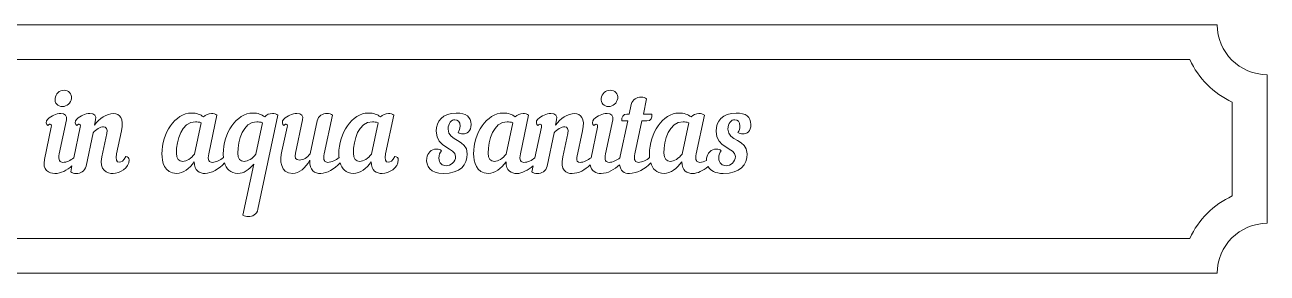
# Model space of a CAD drawing. Header units: millimetres. Extents: x -757 to 1128, y -558 to 127.
# Drawn here: x -205.6 to -98.9, y -272.1 to -250.7 of the extents above; entities that cross this region are included whole.
import ezdxf

# ---------------------------------------------------------------- set-up
doc = ezdxf.new("R2010")
doc.units = ezdxf.units.MM
doc.header["$MEASUREMENT"] = 0
doc.layers.add('Layer 1', color=7, linetype='Continuous')

msp = doc.modelspace()

# ---------------------------------------------------------------- linework, layer by layer
at = {"layer": 'Layer 1', "lineweight": 9}
for points, knots in [([(-304.5659, -250.7184), (-304.5659, -250.7184), (-103.1421, -250.7184), (-103.1421, -250.7184), (-103.1421, -250.7184), (-103.1421, -253.0788), (-101.2107, -255.0103), (-98.8503, -255.0103), (-98.8503, -255.0103), (-98.8503, -255.0103), (-98.8503, -267.8052), (-98.8503, -267.8052), (-98.8503, -267.8052), (-101.2107, -267.8052), (-103.1421, -269.7364), (-103.1421, -272.0969), (-103.1421, -272.0969), (-103.1421, -272.0969), (-304.5659, -272.0969), (-304.5659, -272.0969), (-304.5659, -272.0969), (-304.5659, -269.7364), (-306.4973, -267.8052), (-308.8577, -267.8052), (-308.8577, -267.8052), (-308.8577, -267.8052), (-308.8577, -255.0103), (-308.8577, -255.0103), (-308.8577, -255.0103), (-306.4973, -255.0103), (-304.5659, -253.0788), (-304.5659, -250.7184)], [0, 0, 0, 0, 0.11111111, 0.11111111, 0.11111111, 0.11111111, 0.22222222, 0.22222222, 0.22222222, 0.22222222, 0.33333333, 0.33333333, 0.33333333, 0.33333333, 0.44444444, 0.44444444, 0.44444444, 0.44444444, 0.55555556, 0.55555556, 0.55555556, 0.55555556, 0.66666667, 0.66666667, 0.66666667, 0.66666667, 0.77777778, 0.77777778, 0.77777778, 0.77777778, 1, 1, 1, 1]), ([(-302.2135, -253.7184), (-302.9451, -255.3297), (-304.2464, -256.6311), (-305.8577, -257.3627), (-305.8577, -257.3627), (-305.8577, -257.3627), (-305.8577, -265.4527), (-305.8577, -265.4527), (-305.8577, -265.4527), (-304.2464, -266.1843), (-302.9451, -267.4856), (-302.2135, -269.0969), (-302.2135, -269.0969), (-302.2135, -269.0969), (-105.4945, -269.0969), (-105.4945, -269.0969), (-105.4945, -269.0969), (-104.7629, -267.4856), (-103.4616, -266.1843), (-101.8503, -265.4527), (-101.8503, -265.4527), (-101.8503, -265.4527), (-101.8503, -257.3627), (-101.8503, -257.3627), (-101.8503, -257.3627), (-103.4616, -256.6311), (-104.7629, -255.3297), (-105.4945, -253.7184), (-105.4945, -253.7184), (-105.4945, -253.7184), (-302.2135, -253.7184), (-302.2135, -253.7184)], [0, 0, 0, 0, 0.11111111, 0.11111111, 0.11111111, 0.11111111, 0.22222222, 0.22222222, 0.22222222, 0.22222222, 0.33333333, 0.33333333, 0.33333333, 0.33333333, 0.44444444, 0.44444444, 0.44444444, 0.44444444, 0.55555556, 0.55555556, 0.55555556, 0.55555556, 0.66666667, 0.66666667, 0.66666667, 0.66666667, 0.77777778, 0.77777778, 0.77777778, 0.77777778, 1, 1, 1, 1]), ([(-203.0088, -257.0558), (-203.0692, -257.4482), (-202.7774, -257.7601), (-202.385, -257.7601), (-202.385, -257.7601), (-201.9925, -257.7601), (-201.6605, -257.4482), (-201.6001, -257.0558), (-201.6001, -257.0558), (-201.5599, -256.6633), (-201.8517, -256.3514), (-202.2441, -256.3514), (-202.2441, -256.3514), (-202.6365, -256.3514), (-202.9686, -256.6633), (-203.0088, -257.0558)], [0, 0, 0, 0, 0.2, 0.2, 0.2, 0.2, 0.4, 0.4, 0.4, 0.4, 0.6, 0.6, 0.6, 0.6, 1, 1, 1, 1]), ([(-164.511, -258.3135), (-165.9097, -258.3135), (-167.0467, -260.0644), (-167.0467, -261.8252), (-167.0467, -261.8252), (-167.0467, -262.4692), (-166.8354, -263.5157), (-165.7889, -263.5157), (-165.7889, -263.5157), (-165.2154, -263.5157), (-164.6821, -263.0931), (-164.2595, -262.4994), (-164.2595, -262.4994), (-164.2695, -263.2943), (-163.7966, -263.5157), (-163.3237, -263.5157), (-163.3237, -263.5157), (-162.9023, -263.5157), (-162.3719, -263.2373), (-161.9345, -262.8635), (-161.9345, -262.8635), (-161.9345, -262.8635), (-162.0458, -263.3849), (-162.0458, -263.3849), (-162.0458, -263.3849), (-161.925, -263.4654), (-161.754, -263.5157), (-161.5728, -263.5157), (-161.5728, -263.5157), (-161.2106, -263.5157), (-160.8282, -263.3446), (-160.7276, -262.8818), (-160.7276, -262.8818), (-160.7276, -262.8818), (-160.1138, -260.0141), (-160.1138, -260.0141), (-160.1138, -260.0141), (-159.8925, -259.7424), (-159.49, -259.4908), (-159.2183, -259.4908), (-159.2183, -259.4908), (-158.9969, -259.4908), (-158.856, -259.6619), (-158.9466, -260.0845), (-158.9466, -260.0845), (-158.9466, -260.0845), (-159.3692, -262.0869), (-159.3692, -262.0869), (-159.3692, -262.0869), (-159.6208, -263.2641), (-159.0875, -263.5157), (-158.5844, -263.5157), (-158.5844, -263.5157), (-158.0224, -263.5157), (-157.4603, -263.194), (-157.0149, -262.778), (-157.0149, -262.778), (-156.9544, -263.3317), (-156.4954, -263.5157), (-156.0889, -263.5157), (-156.0889, -263.5157), (-155.5176, -263.5157), (-154.9462, -263.1832), (-154.4973, -262.7571), (-154.4973, -262.7571), (-154.4432, -263.3083), (-154.1059, -263.5157), (-153.6539, -263.5157), (-153.6539, -263.5157), (-153.0168, -263.5157), (-152.2991, -263.1024), (-151.8229, -262.6069), (-151.8229, -262.6069), (-151.6741, -263.0854), (-151.3465, -263.5157), (-150.6755, -263.5157), (-150.6755, -263.5157), (-150.102, -263.5157), (-149.5687, -263.0931), (-149.1461, -262.4994), (-149.1461, -262.4994), (-149.1561, -263.2943), (-148.6832, -263.5157), (-148.2103, -263.5157), (-148.2103, -263.5157), (-147.8122, -263.5157), (-147.3169, -263.2671), (-146.8945, -262.9246), (-146.8945, -262.9246), (-146.6894, -263.27), (-146.264, -263.5157), (-145.6042, -263.5157), (-145.6042, -263.5157), (-145.6042, -263.5157), (-145.6042, -263.5157), (-145.6042, -263.5157), (-145.6042, -263.5157), (-144.125, -263.5157), (-143.5414, -262.7912), (-143.5414, -261.8152), (-143.5414, -261.8152), (-143.5414, -260.5373), (-145.1916, -260.7687), (-145.1916, -259.7021), (-145.1916, -259.7021), (-145.1916, -259.1588), (-144.8797, -258.8871), (-144.608, -258.8871), (-144.608, -258.8871), (-144.3665, -258.8871), (-144.1552, -259.0581), (-144.1552, -259.4304), (-144.1552, -259.4304), (-144.1552, -259.6317), (-144.2256, -259.8531), (-144.3263, -259.9738), (-144.3263, -259.9738), (-144.1954, -260.0644), (-144.0546, -260.1046), (-143.9238, -260.1147), (-143.9238, -260.1147), (-143.5515, -260.1348), (-143.2194, -259.8531), (-143.2194, -259.2896), (-143.2194, -259.2896), (-143.2194, -258.6355), (-143.632, -258.3135), (-144.4872, -258.3135), (-144.4872, -258.3135), (-145.6545, -258.3135), (-146.2079, -259.0581), (-146.2079, -259.8631), (-146.2079, -259.8631), (-146.2079, -261.3724), (-144.5476, -261.2819), (-144.5476, -262.0466), (-144.5476, -262.0466), (-144.5476, -262.5397), (-144.9602, -262.8516), (-145.3425, -262.8516), (-145.3425, -262.8516), (-145.6645, -262.8516), (-145.9765, -262.6503), (-145.9765, -262.1875), (-145.9765, -262.1875), (-145.9765, -261.946), (-145.896, -261.7045), (-145.7651, -261.5536), (-145.7651, -261.5536), (-145.8758, -261.4529), (-146.0066, -261.4127), (-146.1676, -261.4127), (-146.1676, -261.4127), (-146.6607, -261.4127), (-146.9525, -261.7749), (-147.0229, -262.1875), (-147.0229, -262.1875), (-147.0349, -262.2607), (-147.0402, -262.3336), (-147.0389, -262.4055), (-147.0389, -262.4055), (-147.2234, -262.4982), (-147.4223, -262.5598), (-147.6065, -262.5598), (-147.6065, -262.5598), (-147.8682, -262.5598), (-148.0292, -262.3787), (-147.9084, -261.8152), (-147.9084, -261.8152), (-147.9084, -261.8152), (-147.2041, -258.4846), (-147.2041, -258.4846), (-147.2041, -258.4846), (-147.3248, -258.4041), (-147.4959, -258.3538), (-147.677, -258.3538), (-147.677, -258.3538), (-147.9285, -258.3538), (-148.1901, -258.4443), (-148.3612, -258.6456), (-148.3612, -258.6456), (-148.6128, -258.4242), (-148.9448, -258.3135), (-149.3976, -258.3135), (-149.3976, -258.3135), (-149.3976, -258.3135), (-149.3976, -258.3135), (-149.3976, -258.3135), (-149.3976, -258.3135), (-150.7963, -258.3135), (-151.9333, -260.0644), (-151.9333, -261.8252), (-151.9333, -261.8252), (-151.9333, -261.9235), (-151.9283, -262.0312), (-151.9162, -262.1431), (-151.9162, -262.1431), (-152.1729, -262.3628), (-152.5496, -262.5598), (-152.8791, -262.5598), (-152.8791, -262.5598), (-153.1407, -262.5598), (-153.3017, -262.3787), (-153.181, -261.8152), (-153.181, -261.8152), (-153.181, -261.8152), (-152.5873, -258.9877), (-152.5873, -258.9877), (-152.5873, -258.9877), (-152.5873, -258.9877), (-152.1446, -258.9877), (-152.1446, -258.9877), (-152.1446, -258.9877), (-151.8327, -258.9877), (-151.6717, -258.7261), (-151.722, -258.4041), (-151.722, -258.4041), (-151.722, -258.4041), (-152.4565, -258.4041), (-152.4565, -258.4041), (-152.4565, -258.4041), (-152.4565, -258.4041), (-152.1748, -257.0759), (-152.1748, -257.0759), (-152.1748, -257.0759), (-152.2955, -256.9954), (-152.4666, -256.9451), (-152.6477, -256.9451), (-152.6477, -256.9451), (-153.0099, -256.9451), (-153.3923, -257.1161), (-153.4929, -257.579), (-153.4929, -257.579), (-153.4929, -257.579), (-153.674, -258.4041), (-153.674, -258.4041), (-153.674, -258.4041), (-153.674, -258.4041), (-153.8753, -258.4041), (-153.8753, -258.4041), (-153.8753, -258.4041), (-154.1872, -258.4041), (-154.3482, -258.6657), (-154.2979, -258.9877), (-154.2979, -258.9877), (-154.2979, -258.9877), (-153.7948, -258.9877), (-153.7948, -258.9877), (-153.7948, -258.9877), (-153.7948, -258.9877), (-154.4388, -262.0265), (-154.4388, -262.0265), (-154.4388, -262.0265), (-154.4485, -262.073), (-154.4569, -262.1182), (-154.4645, -262.1622), (-154.4645, -262.1622), (-154.7203, -262.3741), (-155.0848, -262.5598), (-155.4047, -262.5598), (-155.4047, -262.5598), (-155.6663, -262.5598), (-155.8273, -262.3787), (-155.7066, -261.8152), (-155.7066, -261.8152), (-155.7066, -261.8152), (-155.0928, -258.9072), (-155.0928, -258.9072), (-155.0928, -258.9072), (-155.0123, -258.5248), (-155.2135, -258.3538), (-155.5758, -258.3538), (-155.5758, -258.3538), (-155.9984, -258.3538), (-156.3606, -258.5651), (-156.7027, -258.8368), (-156.7027, -258.8368), (-156.904, -258.9978), (-156.8335, -259.3097), (-156.7027, -259.3902), (-156.7027, -259.3902), (-156.6122, -259.3097), (-156.5518, -259.2694), (-156.5015, -259.2694), (-156.5015, -259.2694), (-156.4109, -259.2694), (-156.3707, -259.36), (-156.4009, -259.521), (-156.4009, -259.521), (-156.4009, -259.521), (-156.9502, -262.1541), (-156.9502, -262.1541), (-156.9502, -262.1541), (-157.2065, -262.3693), (-157.5761, -262.5598), (-157.9001, -262.5598), (-157.9001, -262.5598), (-158.1014, -262.5598), (-158.2322, -262.439), (-158.1718, -262.1472), (-158.1718, -262.1472), (-158.1718, -262.1472), (-157.6788, -259.8329), (-157.6788, -259.8329), (-157.6788, -259.8329), (-157.4473, -258.7764), (-157.8297, -258.3538), (-158.363, -258.3538), (-158.363, -258.3538), (-158.9466, -258.3538), (-159.5906, -258.7563), (-160.0132, -259.36), (-160.0132, -259.36), (-160.0132, -259.36), (-159.9126, -258.9072), (-159.9126, -258.9072), (-159.9126, -258.9072), (-159.822, -258.5248), (-160.0333, -258.3538), (-160.3956, -258.3538), (-160.3956, -258.3538), (-160.8182, -258.3538), (-161.1804, -258.5651), (-161.5225, -258.8368), (-161.5225, -258.8368), (-161.7238, -258.9978), (-161.6533, -259.3097), (-161.5225, -259.3902), (-161.5225, -259.3902), (-161.432, -259.3097), (-161.3716, -259.2694), (-161.3213, -259.2694), (-161.3213, -259.2694), (-161.2307, -259.2694), (-161.1804, -259.36), (-161.2207, -259.521), (-161.2207, -259.521), (-161.2207, -259.521), (-161.7858, -262.1671), (-161.7858, -262.1671), (-161.7858, -262.1671), (-162.0414, -262.3769), (-162.4025, -262.5598), (-162.7199, -262.5598), (-162.7199, -262.5598), (-162.9816, -262.5598), (-163.1426, -262.3787), (-163.0218, -261.8152), (-163.0218, -261.8152), (-163.0218, -261.8152), (-162.3175, -258.4846), (-162.3175, -258.4846), (-162.3175, -258.4846), (-162.4382, -258.4041), (-162.6093, -258.3538), (-162.7904, -258.3538), (-162.7904, -258.3538), (-163.0419, -258.3538), (-163.3035, -258.4443), (-163.4746, -258.6456), (-163.4746, -258.6456), (-163.7262, -258.4242), (-164.0582, -258.3135), (-164.511, -258.3135), (-164.511, -258.3135), (-164.511, -258.3135), (-164.511, -258.3135), (-164.511, -258.3135)], [0, 0, 0, 0, 0.01075269, 0.01075269, 0.01075269, 0.01075269, 0.02150538, 0.02150538, 0.02150538, 0.02150538, 0.03225806, 0.03225806, 0.03225806, 0.03225806, 0.04301075, 0.04301075, 0.04301075, 0.04301075, 0.05376344, 0.05376344, 0.05376344, 0.05376344, 0.06451613, 0.06451613, 0.06451613, 0.06451613, 0.07526882, 0.07526882, 0.07526882, 0.07526882, 0.08602151, 0.08602151, 0.08602151, 0.08602151, 0.09677419, 0.09677419, 0.09677419, 0.09677419, 0.10752688, 0.10752688, 0.10752688, 0.10752688, 0.11827957, 0.11827957, 0.11827957, 0.11827957, 0.12903226, 0.12903226, 0.12903226, 0.12903226, 0.13978495, 0.13978495, 0.13978495, 0.13978495, 0.15053763, 0.15053763, 0.15053763, 0.15053763, 0.16129032, 0.16129032, 0.16129032, 0.16129032, 0.17204301, 0.17204301, 0.17204301, 0.17204301, 0.1827957, 0.1827957, 0.1827957, 0.1827957, 0.19354839, 0.19354839, 0.19354839, 0.19354839, 0.20430108, 0.20430108, 0.20430108, 0.20430108, 0.21505376, 0.21505376, 0.21505376, 0.21505376, 0.22580645, 0.22580645, 0.22580645, 0.22580645, 0.23655914, 0.23655914, 0.23655914, 0.23655914, 0.24731183, 0.24731183, 0.24731183, 0.24731183, 0.25806452, 0.25806452, 0.25806452, 0.25806452, 0.2688172, 0.2688172, 0.2688172, 0.2688172, 0.27956989, 0.27956989, 0.27956989, 0.27956989, 0.29032258, 0.29032258, 0.29032258, 0.29032258, 0.30107527, 0.30107527, 0.30107527, 0.30107527, 0.31182796, 0.31182796, 0.31182796, 0.31182796, 0.32258065, 0.32258065, 0.32258065, 0.32258065, 0.33333333, 0.33333333, 0.33333333, 0.33333333, 0.34408602, 0.34408602, 0.34408602, 0.34408602, 0.35483871, 0.35483871, 0.35483871, 0.35483871, 0.3655914, 0.3655914, 0.3655914, 0.3655914, 0.37634409, 0.37634409, 0.37634409, 0.37634409, 0.38709677, 0.38709677, 0.38709677, 0.38709677, 0.39784946, 0.39784946, 0.39784946, 0.39784946, 0.40860215, 0.40860215, 0.40860215, 0.40860215, 0.41935484, 0.41935484, 0.41935484, 0.41935484, 0.43010753, 0.43010753, 0.43010753, 0.43010753, 0.44086022, 0.44086022, 0.44086022, 0.44086022, 0.4516129, 0.4516129, 0.4516129, 0.4516129, 0.46236559, 0.46236559, 0.46236559, 0.46236559, 0.47311828, 0.47311828, 0.47311828, 0.47311828, 0.48387097, 0.48387097, 0.48387097, 0.48387097, 0.49462366, 0.49462366, 0.49462366, 0.49462366, 0.50537634, 0.50537634, 0.50537634, 0.50537634, 0.51612903, 0.51612903, 0.51612903, 0.51612903, 0.52688172, 0.52688172, 0.52688172, 0.52688172, 0.53763441, 0.53763441, 0.53763441, 0.53763441, 0.5483871, 0.5483871, 0.5483871, 0.5483871, 0.55913978, 0.55913978, 0.55913978, 0.55913978, 0.56989247, 0.56989247, 0.56989247, 0.56989247, 0.58064516, 0.58064516, 0.58064516, 0.58064516, 0.59139785, 0.59139785, 0.59139785, 0.59139785, 0.60215054, 0.60215054, 0.60215054, 0.60215054, 0.61290323, 0.61290323, 0.61290323, 0.61290323, 0.62365591, 0.62365591, 0.62365591, 0.62365591, 0.6344086, 0.6344086, 0.6344086, 0.6344086, 0.64516129, 0.64516129, 0.64516129, 0.64516129, 0.65591398, 0.65591398, 0.65591398, 0.65591398, 0.66666667, 0.66666667, 0.66666667, 0.66666667, 0.67741935, 0.67741935, 0.67741935, 0.67741935, 0.68817204, 0.68817204, 0.68817204, 0.68817204, 0.69892473, 0.69892473, 0.69892473, 0.69892473, 0.70967742, 0.70967742, 0.70967742, 0.70967742, 0.72043011, 0.72043011, 0.72043011, 0.72043011, 0.7311828, 0.7311828, 0.7311828, 0.7311828, 0.74193548, 0.74193548, 0.74193548, 0.74193548, 0.75268817, 0.75268817, 0.75268817, 0.75268817, 0.76344086, 0.76344086, 0.76344086, 0.76344086, 0.77419355, 0.77419355, 0.77419355, 0.77419355, 0.78494624, 0.78494624, 0.78494624, 0.78494624, 0.79569892, 0.79569892, 0.79569892, 0.79569892, 0.80645161, 0.80645161, 0.80645161, 0.80645161, 0.8172043, 0.8172043, 0.8172043, 0.8172043, 0.82795699, 0.82795699, 0.82795699, 0.82795699, 0.83870968, 0.83870968, 0.83870968, 0.83870968, 0.84946237, 0.84946237, 0.84946237, 0.84946237, 0.86021505, 0.86021505, 0.86021505, 0.86021505, 0.87096774, 0.87096774, 0.87096774, 0.87096774, 0.88172043, 0.88172043, 0.88172043, 0.88172043, 0.89247312, 0.89247312, 0.89247312, 0.89247312, 0.90322581, 0.90322581, 0.90322581, 0.90322581, 0.91397849, 0.91397849, 0.91397849, 0.91397849, 0.92473118, 0.92473118, 0.92473118, 0.92473118, 0.93548387, 0.93548387, 0.93548387, 0.93548387, 0.94623656, 0.94623656, 0.94623656, 0.94623656, 0.95698925, 0.95698925, 0.95698925, 0.95698925, 0.96774194, 0.96774194, 0.96774194, 0.96774194, 0.97849462, 0.97849462, 0.97849462, 0.97849462, 1, 1, 1, 1]), ([(-156.0688, -257.0558), (-156.1292, -257.4482), (-155.8374, -257.7601), (-155.445, -257.7601), (-155.445, -257.7601), (-155.0525, -257.7601), (-154.7205, -257.4482), (-154.6601, -257.0558), (-154.6601, -257.0558), (-154.6199, -256.6633), (-154.9117, -256.3514), (-155.3041, -256.3514), (-155.3041, -256.3514), (-155.6965, -256.3514), (-156.0286, -256.6633), (-156.0688, -257.0558)], [0, 0, 0, 0, 0.2, 0.2, 0.2, 0.2, 0.4, 0.4, 0.4, 0.4, 0.6, 0.6, 0.6, 0.6, 1, 1, 1, 1]), ([(-203.9245, -262.3183), (-204.1157, -263.234), (-203.532, -263.5157), (-203.0289, -263.5157), (-203.0289, -263.5157), (-202.5086, -263.5157), (-201.9882, -263.2399), (-201.5604, -262.8688), (-201.5604, -262.8688), (-201.5604, -262.8688), (-201.6706, -263.3849), (-201.6706, -263.3849), (-201.6706, -263.3849), (-201.5498, -263.4654), (-201.3788, -263.5157), (-201.1976, -263.5157), (-201.1976, -263.5157), (-200.8354, -263.5157), (-200.453, -263.3446), (-200.3524, -262.8818), (-200.3524, -262.8818), (-200.3524, -262.8818), (-199.7386, -260.0141), (-199.7386, -260.0141), (-199.7386, -260.0141), (-199.5173, -259.7424), (-199.1148, -259.4908), (-198.8431, -259.4908), (-198.8431, -259.4908), (-198.6217, -259.4908), (-198.4808, -259.6619), (-198.5714, -260.0845), (-198.5714, -260.0845), (-198.5714, -260.0845), (-198.994, -262.0869), (-198.994, -262.0869), (-198.994, -262.0869), (-199.2456, -263.2641), (-198.5312, -263.5157), (-198.028, -263.5157), (-198.028, -263.5157), (-197.4646, -263.5157), (-196.6395, -263.0428), (-196.6395, -262.3384), (-196.6395, -262.3384), (-196.6395, -262.1674), (-196.7501, -262.0667), (-196.9413, -262.0667), (-196.9413, -262.0667), (-197.0923, -262.429), (-197.3237, -262.5497), (-197.5048, -262.5497), (-197.5048, -262.5497), (-197.7061, -262.5497), (-197.8369, -262.3284), (-197.7262, -261.8152), (-197.7262, -261.8152), (-197.7262, -261.8152), (-197.3036, -259.8329), (-197.3036, -259.8329), (-197.3036, -259.8329), (-197.0822, -258.7764), (-197.4545, -258.3538), (-197.9878, -258.3538), (-197.9878, -258.3538), (-198.5714, -258.3538), (-199.2154, -258.7563), (-199.638, -259.36), (-199.638, -259.36), (-199.638, -259.36), (-199.5374, -258.9072), (-199.5374, -258.9072), (-199.5374, -258.9072), (-199.4468, -258.5248), (-199.6581, -258.3538), (-200.0204, -258.3538), (-200.0204, -258.3538), (-200.443, -258.3538), (-200.8052, -258.5651), (-201.1473, -258.8368), (-201.1473, -258.8368), (-201.3486, -258.9978), (-201.2781, -259.3097), (-201.1473, -259.3902), (-201.1473, -259.3902), (-201.0568, -259.3097), (-200.9964, -259.2694), (-200.9461, -259.2694), (-200.9461, -259.2694), (-200.8555, -259.2694), (-200.8052, -259.36), (-200.8455, -259.521), (-200.8455, -259.521), (-200.8455, -259.521), (-201.4106, -262.1672), (-201.4106, -262.1672), (-201.4106, -262.1672), (-201.6661, -262.3769), (-202.0273, -262.5598), (-202.3447, -262.5598), (-202.3447, -262.5598), (-202.6063, -262.5598), (-202.7673, -262.3787), (-202.6466, -261.8152), (-202.6466, -261.8152), (-202.6466, -261.8152), (-202.0328, -258.9072), (-202.0328, -258.9072), (-202.0328, -258.9072), (-201.9523, -258.5248), (-202.1535, -258.3538), (-202.5158, -258.3538), (-202.5158, -258.3538), (-202.9384, -258.3538), (-203.3006, -258.5651), (-203.6427, -258.8368), (-203.6427, -258.8368), (-203.844, -258.9978), (-203.7735, -259.3097), (-203.6427, -259.3902), (-203.6427, -259.3902), (-203.5522, -259.3097), (-203.4918, -259.2694), (-203.4415, -259.2694), (-203.4415, -259.2694), (-203.3509, -259.2694), (-203.3107, -259.36), (-203.3409, -259.521), (-203.3409, -259.521), (-203.3409, -259.521), (-203.9245, -262.3183), (-203.9245, -262.3183)], [0, 0, 0, 0, 0.02941176, 0.02941176, 0.02941176, 0.02941176, 0.05882353, 0.05882353, 0.05882353, 0.05882353, 0.08823529, 0.08823529, 0.08823529, 0.08823529, 0.11764706, 0.11764706, 0.11764706, 0.11764706, 0.14705882, 0.14705882, 0.14705882, 0.14705882, 0.17647059, 0.17647059, 0.17647059, 0.17647059, 0.20588235, 0.20588235, 0.20588235, 0.20588235, 0.23529412, 0.23529412, 0.23529412, 0.23529412, 0.26470588, 0.26470588, 0.26470588, 0.26470588, 0.29411765, 0.29411765, 0.29411765, 0.29411765, 0.32352941, 0.32352941, 0.32352941, 0.32352941, 0.35294118, 0.35294118, 0.35294118, 0.35294118, 0.38235294, 0.38235294, 0.38235294, 0.38235294, 0.41176471, 0.41176471, 0.41176471, 0.41176471, 0.44117647, 0.44117647, 0.44117647, 0.44117647, 0.47058824, 0.47058824, 0.47058824, 0.47058824, 0.5, 0.5, 0.5, 0.5, 0.52941176, 0.52941176, 0.52941176, 0.52941176, 0.55882353, 0.55882353, 0.55882353, 0.55882353, 0.58823529, 0.58823529, 0.58823529, 0.58823529, 0.61764706, 0.61764706, 0.61764706, 0.61764706, 0.64705882, 0.64705882, 0.64705882, 0.64705882, 0.67647059, 0.67647059, 0.67647059, 0.67647059, 0.70588235, 0.70588235, 0.70588235, 0.70588235, 0.73529412, 0.73529412, 0.73529412, 0.73529412, 0.76470588, 0.76470588, 0.76470588, 0.76470588, 0.79411765, 0.79411765, 0.79411765, 0.79411765, 0.82352941, 0.82352941, 0.82352941, 0.82352941, 0.85294118, 0.85294118, 0.85294118, 0.85294118, 0.88235294, 0.88235294, 0.88235294, 0.88235294, 0.91176471, 0.91176471, 0.91176471, 0.91176471, 0.94117647, 0.94117647, 0.94117647, 0.94117647, 1, 1, 1, 1]), ([(-191.2965, -258.3135), (-192.6952, -258.3135), (-193.8322, -260.0644), (-193.8322, -261.8252), (-193.8322, -261.8252), (-193.8322, -262.4692), (-193.6209, -263.5157), (-192.5744, -263.5157), (-192.5744, -263.5157), (-192.0009, -263.5157), (-191.4676, -263.0931), (-191.045, -262.4994), (-191.045, -262.4994), (-191.055, -263.2943), (-190.5821, -263.5157), (-190.1092, -263.5157), (-190.1092, -263.5157), (-189.5958, -263.5157), (-188.9209, -263.1026), (-188.4491, -262.6072), (-188.4491, -262.6072), (-188.3003, -263.0856), (-187.9727, -263.5157), (-187.3018, -263.5157), (-187.3018, -263.5157), (-186.8088, -263.5157), (-186.3358, -263.1937), (-185.9434, -262.7107), (-185.9434, -262.7107), (-185.9434, -262.7107), (-186.8691, -267.0978), (-186.8691, -267.0978), (-186.8691, -267.0978), (-186.7484, -267.1783), (-186.5773, -267.2286), (-186.3962, -267.2286), (-186.3962, -267.2286), (-186.034, -267.2286), (-185.6818, -267.0576), (-185.5812, -266.5947), (-185.5812, -266.5947), (-185.5812, -266.5947), (-183.8605, -258.4846), (-183.8605, -258.4846), (-183.8605, -258.4846), (-183.9813, -258.4041), (-184.1523, -258.3538), (-184.3335, -258.3538), (-184.3335, -258.3538), (-184.585, -258.3538), (-184.8366, -258.4343), (-184.9976, -258.6456), (-184.9976, -258.6456), (-185.2491, -258.4242), (-185.5812, -258.3135), (-186.0239, -258.3135), (-186.0239, -258.3135), (-187.4226, -258.3135), (-188.5596, -260.0644), (-188.5596, -261.8252), (-188.5596, -261.8252), (-188.5596, -261.9235), (-188.5546, -262.0312), (-188.5425, -262.1431), (-188.5425, -262.1431), (-188.7992, -262.3627), (-189.1759, -262.5598), (-189.5054, -262.5598), (-189.5054, -262.5598), (-189.7671, -262.5598), (-189.9281, -262.3787), (-189.8073, -261.8152), (-189.8073, -261.8152), (-189.8073, -261.8152), (-189.103, -258.4846), (-189.103, -258.4846), (-189.103, -258.4846), (-189.2237, -258.4041), (-189.3948, -258.3538), (-189.5759, -258.3538), (-189.5759, -258.3538), (-189.8274, -258.3538), (-190.089, -258.4443), (-190.2601, -258.6456), (-190.2601, -258.6456), (-190.5117, -258.4242), (-190.8437, -258.3135), (-191.2965, -258.3135), (-191.2965, -258.3135), (-191.2965, -258.3135), (-191.2965, -258.3135), (-191.2965, -258.3135)], [0, 0, 0, 0, 0.04166667, 0.04166667, 0.04166667, 0.04166667, 0.08333333, 0.08333333, 0.08333333, 0.08333333, 0.125, 0.125, 0.125, 0.125, 0.16666667, 0.16666667, 0.16666667, 0.16666667, 0.20833333, 0.20833333, 0.20833333, 0.20833333, 0.25, 0.25, 0.25, 0.25, 0.29166667, 0.29166667, 0.29166667, 0.29166667, 0.33333333, 0.33333333, 0.33333333, 0.33333333, 0.375, 0.375, 0.375, 0.375, 0.41666667, 0.41666667, 0.41666667, 0.41666667, 0.45833333, 0.45833333, 0.45833333, 0.45833333, 0.5, 0.5, 0.5, 0.5, 0.54166667, 0.54166667, 0.54166667, 0.54166667, 0.58333333, 0.58333333, 0.58333333, 0.58333333, 0.625, 0.625, 0.625, 0.625, 0.66666667, 0.66666667, 0.66666667, 0.66666667, 0.70833333, 0.70833333, 0.70833333, 0.70833333, 0.75, 0.75, 0.75, 0.75, 0.79166667, 0.79166667, 0.79166667, 0.79166667, 0.83333333, 0.83333333, 0.83333333, 0.83333333, 0.875, 0.875, 0.875, 0.875, 0.91666667, 0.91666667, 0.91666667, 0.91666667, 1, 1, 1, 1]), ([(-183.5285, -261.5838), (-183.6995, -262.3384), (-183.6995, -263.5157), (-182.5826, -263.5157), (-182.5826, -263.5157), (-182.0091, -263.5157), (-181.516, -263.0327), (-181.1136, -262.3787), (-181.1136, -262.3787), (-181.1639, -263.2641), (-180.6708, -263.5157), (-180.1778, -263.5157), (-180.1778, -263.5157), (-179.6644, -263.5157), (-178.9895, -263.1026), (-178.5177, -262.6072), (-178.5177, -262.6072), (-178.3689, -263.0856), (-178.0413, -263.5157), (-177.3704, -263.5157), (-177.3704, -263.5157), (-176.7969, -263.5157), (-176.2636, -263.0931), (-175.841, -262.4994), (-175.841, -262.4994), (-175.851, -263.2943), (-175.3781, -263.5157), (-174.9052, -263.5157), (-174.9052, -263.5157), (-174.3417, -263.5157), (-173.5166, -263.0428), (-173.5166, -262.3384), (-173.5166, -262.3384), (-173.5166, -262.1674), (-173.6273, -262.0667), (-173.8185, -262.0667), (-173.8185, -262.0667), (-173.9694, -262.429), (-174.2008, -262.5497), (-174.3819, -262.5497), (-174.3819, -262.5497), (-174.5832, -262.5497), (-174.714, -262.3284), (-174.6033, -261.8152), (-174.6033, -261.8152), (-174.6033, -261.8152), (-173.899, -258.4846), (-173.899, -258.4846), (-173.899, -258.4846), (-174.0197, -258.4041), (-174.1908, -258.3538), (-174.3719, -258.3538), (-174.3719, -258.3538), (-174.6234, -258.3538), (-174.885, -258.4443), (-175.0561, -258.6456), (-175.0561, -258.6456), (-175.3077, -258.4242), (-175.6397, -258.3135), (-176.0925, -258.3135), (-176.0925, -258.3135), (-177.4912, -258.3135), (-178.6282, -260.0644), (-178.6282, -261.8252), (-178.6282, -261.8252), (-178.6282, -261.9235), (-178.6232, -262.0312), (-178.6111, -262.1431), (-178.6111, -262.1431), (-178.8678, -262.3627), (-179.2445, -262.5598), (-179.574, -262.5598), (-179.574, -262.5598), (-179.8357, -262.5598), (-179.9967, -262.3787), (-179.8759, -261.8152), (-179.8759, -261.8152), (-179.8759, -261.8152), (-179.1716, -258.4846), (-179.1716, -258.4846), (-179.1716, -258.4846), (-179.2923, -258.4041), (-179.4634, -258.3538), (-179.6445, -258.3538), (-179.6445, -258.3538), (-180.0067, -258.3538), (-180.3891, -258.5248), (-180.4897, -258.9877), (-180.4897, -258.9877), (-180.4897, -258.9877), (-181.0934, -261.8353), (-181.0934, -261.8353), (-181.0934, -261.8353), (-181.3651, -262.1573), (-181.667, -262.3585), (-182.0192, -262.3585), (-182.0192, -262.3585), (-182.321, -262.3585), (-182.4518, -262.1774), (-182.3613, -261.7649), (-182.3613, -261.7649), (-182.3613, -261.7649), (-181.7475, -258.9072), (-181.7475, -258.9072), (-181.7475, -258.9072), (-181.6569, -258.5248), (-181.8682, -258.3538), (-182.2305, -258.3538), (-182.2305, -258.3538), (-182.6531, -258.3538), (-183.0153, -258.5651), (-183.3574, -258.8368), (-183.3574, -258.8368), (-183.5587, -258.9978), (-183.4882, -259.3097), (-183.3574, -259.3902), (-183.3574, -259.3902), (-183.2669, -259.3097), (-183.2065, -259.2694), (-183.1562, -259.2694), (-183.1562, -259.2694), (-183.0656, -259.2694), (-183.0153, -259.36), (-183.0556, -259.521), (-183.0556, -259.521), (-183.0556, -259.521), (-183.5285, -261.5838), (-183.5285, -261.5838)], [0, 0, 0, 0, 0.03030303, 0.03030303, 0.03030303, 0.03030303, 0.06060606, 0.06060606, 0.06060606, 0.06060606, 0.09090909, 0.09090909, 0.09090909, 0.09090909, 0.12121212, 0.12121212, 0.12121212, 0.12121212, 0.15151515, 0.15151515, 0.15151515, 0.15151515, 0.18181818, 0.18181818, 0.18181818, 0.18181818, 0.21212121, 0.21212121, 0.21212121, 0.21212121, 0.24242424, 0.24242424, 0.24242424, 0.24242424, 0.27272727, 0.27272727, 0.27272727, 0.27272727, 0.3030303, 0.3030303, 0.3030303, 0.3030303, 0.33333333, 0.33333333, 0.33333333, 0.33333333, 0.36363636, 0.36363636, 0.36363636, 0.36363636, 0.39393939, 0.39393939, 0.39393939, 0.39393939, 0.42424242, 0.42424242, 0.42424242, 0.42424242, 0.45454545, 0.45454545, 0.45454545, 0.45454545, 0.48484848, 0.48484848, 0.48484848, 0.48484848, 0.51515152, 0.51515152, 0.51515152, 0.51515152, 0.54545455, 0.54545455, 0.54545455, 0.54545455, 0.57575758, 0.57575758, 0.57575758, 0.57575758, 0.60606061, 0.60606061, 0.60606061, 0.60606061, 0.63636364, 0.63636364, 0.63636364, 0.63636364, 0.66666667, 0.66666667, 0.66666667, 0.66666667, 0.6969697, 0.6969697, 0.6969697, 0.6969697, 0.72727273, 0.72727273, 0.72727273, 0.72727273, 0.75757576, 0.75757576, 0.75757576, 0.75757576, 0.78787879, 0.78787879, 0.78787879, 0.78787879, 0.81818182, 0.81818182, 0.81818182, 0.81818182, 0.84848485, 0.84848485, 0.84848485, 0.84848485, 0.87878788, 0.87878788, 0.87878788, 0.87878788, 0.90909091, 0.90909091, 0.90909091, 0.90909091, 0.93939394, 0.93939394, 0.93939394, 0.93939394, 1, 1, 1, 1]), ([(-169.6528, -263.5157), (-168.1736, -263.5157), (-167.59, -262.7912), (-167.59, -261.8152), (-167.59, -261.8152), (-167.59, -260.5373), (-169.2402, -260.7687), (-169.2402, -259.7021), (-169.2402, -259.7021), (-169.2402, -259.1588), (-168.9283, -258.8871), (-168.6566, -258.8871), (-168.6566, -258.8871), (-168.4151, -258.8871), (-168.2038, -259.0581), (-168.2038, -259.4304), (-168.2038, -259.4304), (-168.2038, -259.6317), (-168.2742, -259.8531), (-168.3749, -259.9738), (-168.3749, -259.9738), (-168.244, -260.0644), (-168.1032, -260.1046), (-167.9724, -260.1147), (-167.9724, -260.1147), (-167.6001, -260.1348), (-167.268, -259.8531), (-167.268, -259.2896), (-167.268, -259.2896), (-167.268, -258.6355), (-167.6806, -258.3135), (-168.5358, -258.3135), (-168.5358, -258.3135), (-169.7031, -258.3135), (-170.2565, -259.0581), (-170.2565, -259.8631), (-170.2565, -259.8631), (-170.2565, -261.3724), (-168.5962, -261.2819), (-168.5962, -262.0466), (-168.5962, -262.0466), (-168.5962, -262.5397), (-169.0088, -262.8516), (-169.3911, -262.8516), (-169.3911, -262.8516), (-169.7131, -262.8516), (-170.0251, -262.6503), (-170.0251, -262.1875), (-170.0251, -262.1875), (-170.0251, -261.946), (-169.9446, -261.7045), (-169.8137, -261.5536), (-169.8137, -261.5536), (-169.9244, -261.4529), (-170.0552, -261.4127), (-170.2162, -261.4127), (-170.2162, -261.4127), (-170.7093, -261.4127), (-171.0011, -261.7749), (-171.0715, -262.1875), (-171.0715, -262.1875), (-171.1822, -262.8617), (-170.7294, -263.5157), (-169.6528, -263.5157), (-169.6528, -263.5157), (-169.6528, -263.5157), (-169.6528, -263.5157), (-169.6528, -263.5157)], [0, 0, 0, 0, 0.05555556, 0.05555556, 0.05555556, 0.05555556, 0.11111111, 0.11111111, 0.11111111, 0.11111111, 0.16666667, 0.16666667, 0.16666667, 0.16666667, 0.22222222, 0.22222222, 0.22222222, 0.22222222, 0.27777778, 0.27777778, 0.27777778, 0.27777778, 0.33333333, 0.33333333, 0.33333333, 0.33333333, 0.38888889, 0.38888889, 0.38888889, 0.38888889, 0.44444444, 0.44444444, 0.44444444, 0.44444444, 0.5, 0.5, 0.5, 0.5, 0.55555556, 0.55555556, 0.55555556, 0.55555556, 0.61111111, 0.61111111, 0.61111111, 0.61111111, 0.66666667, 0.66666667, 0.66666667, 0.66666667, 0.72222222, 0.72222222, 0.72222222, 0.72222222, 0.77777778, 0.77777778, 0.77777778, 0.77777778, 0.83333333, 0.83333333, 0.83333333, 0.83333333, 0.88888889, 0.88888889, 0.88888889, 0.88888889, 1, 1, 1, 1]), ([(-191.0248, -261.8454), (-191.2965, -262.2177), (-191.7191, -262.4793), (-192.0411, -262.4793), (-192.0411, -262.4793), (-192.353, -262.4793), (-192.5845, -262.2579), (-192.5845, -261.7548), (-192.5845, -261.7548), (-192.5845, -260.658), (-192.1518, -259.0682), (-190.9343, -259.0682), (-190.9343, -259.0682), (-190.7833, -259.0682), (-190.6324, -259.0883), (-190.4613, -259.1487), (-190.4613, -259.1487), (-190.4613, -259.1487), (-191.0248, -261.8454), (-191.0248, -261.8454)], [0, 0, 0, 0, 0.16666667, 0.16666667, 0.16666667, 0.16666667, 0.33333333, 0.33333333, 0.33333333, 0.33333333, 0.5, 0.5, 0.5, 0.5, 0.66666667, 0.66666667, 0.66666667, 0.66666667, 1, 1, 1, 1]), ([(-186.7685, -262.4793), (-187.0804, -262.4793), (-187.3119, -262.2579), (-187.3119, -261.7548), (-187.3119, -261.7548), (-187.3119, -260.658), (-186.8792, -259.0682), (-185.6617, -259.0682), (-185.6617, -259.0682), (-185.5107, -259.0682), (-185.3598, -259.0883), (-185.1887, -259.1487), (-185.1887, -259.1487), (-185.1887, -259.1487), (-185.7623, -261.8554), (-185.7623, -261.8554), (-185.7623, -261.8554), (-186.034, -262.2177), (-186.4465, -262.4793), (-186.7685, -262.4793)], [0, 0, 0, 0, 0.16666667, 0.16666667, 0.16666667, 0.16666667, 0.33333333, 0.33333333, 0.33333333, 0.33333333, 0.5, 0.5, 0.5, 0.5, 0.66666667, 0.66666667, 0.66666667, 0.66666667, 1, 1, 1, 1]), ([(-176.8371, -262.4793), (-177.149, -262.4793), (-177.3805, -262.2579), (-177.3805, -261.7548), (-177.3805, -261.7548), (-177.3805, -260.658), (-176.9478, -259.0682), (-175.7303, -259.0682), (-175.7303, -259.0682), (-175.5793, -259.0682), (-175.4284, -259.0883), (-175.2573, -259.1487), (-175.2573, -259.1487), (-175.2573, -259.1487), (-175.8208, -261.8454), (-175.8208, -261.8454), (-175.8208, -261.8454), (-176.0925, -262.2177), (-176.5151, -262.4793), (-176.8371, -262.4793)], [0, 0, 0, 0, 0.16666667, 0.16666667, 0.16666667, 0.16666667, 0.33333333, 0.33333333, 0.33333333, 0.33333333, 0.5, 0.5, 0.5, 0.5, 0.66666667, 0.66666667, 0.66666667, 0.66666667, 1, 1, 1, 1]), ([(-164.2393, -261.8454), (-164.511, -262.2177), (-164.9336, -262.4793), (-165.2556, -262.4793), (-165.2556, -262.4793), (-165.5675, -262.4793), (-165.799, -262.2579), (-165.799, -261.7548), (-165.799, -261.7548), (-165.799, -260.658), (-165.3663, -259.0682), (-164.1488, -259.0682), (-164.1488, -259.0682), (-163.9978, -259.0682), (-163.8469, -259.0883), (-163.6758, -259.1487), (-163.6758, -259.1487), (-163.6758, -259.1487), (-164.2393, -261.8454), (-164.2393, -261.8454)], [0, 0, 0, 0, 0.16666667, 0.16666667, 0.16666667, 0.16666667, 0.33333333, 0.33333333, 0.33333333, 0.33333333, 0.5, 0.5, 0.5, 0.5, 0.66666667, 0.66666667, 0.66666667, 0.66666667, 1, 1, 1, 1]), ([(-149.1259, -261.8454), (-149.3976, -262.2177), (-149.8202, -262.4793), (-150.1422, -262.4793), (-150.1422, -262.4793), (-150.4541, -262.4793), (-150.6856, -262.2579), (-150.6856, -261.7548), (-150.6856, -261.7548), (-150.6856, -260.658), (-150.2529, -259.0682), (-149.0354, -259.0682), (-149.0354, -259.0682), (-148.8844, -259.0682), (-148.7335, -259.0883), (-148.5624, -259.1487), (-148.5624, -259.1487), (-148.5624, -259.1487), (-149.1259, -261.8454), (-149.1259, -261.8454)], [0, 0, 0, 0, 0.16666667, 0.16666667, 0.16666667, 0.16666667, 0.33333333, 0.33333333, 0.33333333, 0.33333333, 0.5, 0.5, 0.5, 0.5, 0.66666667, 0.66666667, 0.66666667, 0.66666667, 1, 1, 1, 1])]:
    msp.add_open_spline(points, degree=3, knots=knots, dxfattribs=at)

doc.saveas('drawing.dxf')
